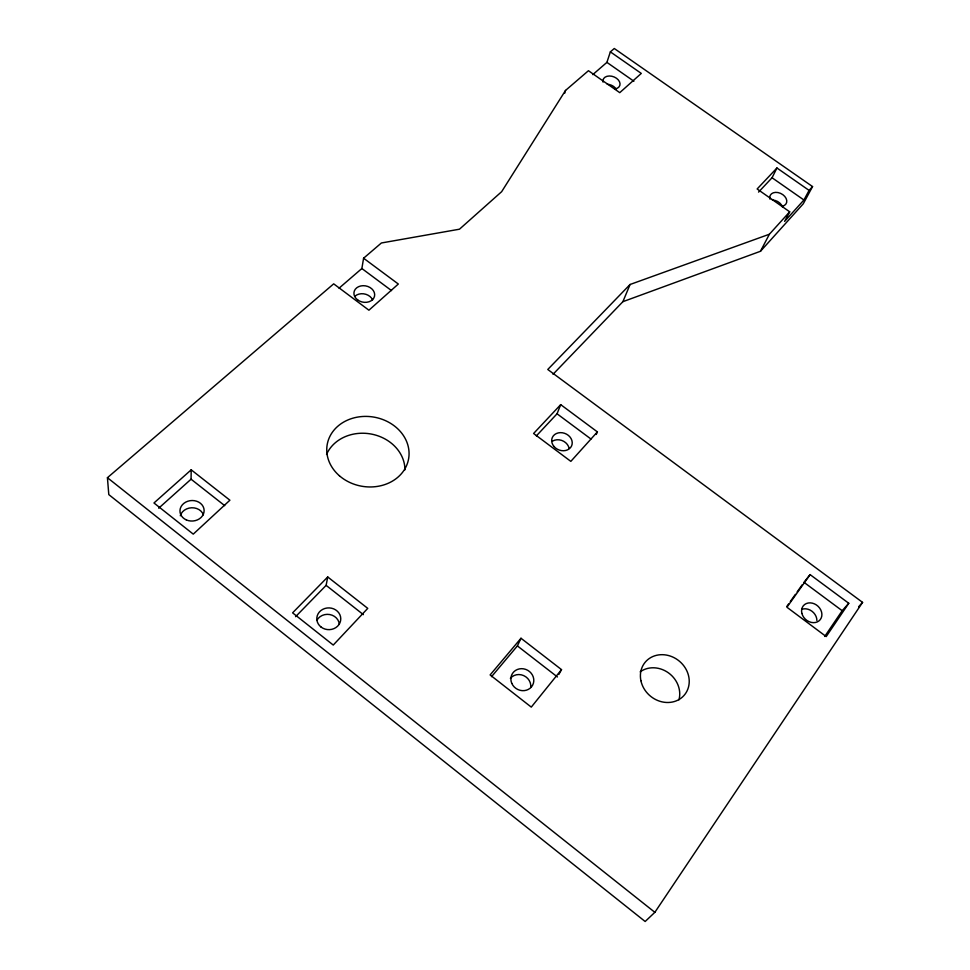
<?xml version="1.0" encoding="UTF-8"?>
<svg xmlns="http://www.w3.org/2000/svg" width="970" height="970" viewBox="0 0 970 970"><rect width="100%" height="100%" fill="white"/><g stroke="black" fill="none" stroke-linecap="round" stroke-linejoin="round"><path stroke-width="1.45" d="M158.704 508.195L191.066 479.204L191.199 469.82L229.902 500.205L193.26 534.13L153.963 502.981L191.199 469.82M339.063 288.175L361.871 268.52L363.592 258.226L381.38 242.985L459.477 229.199L501.66 191.672L565.534 90.428L588.45 70.713L619.757 92.659L641.291 73.417L610.36 51.871L614.277 48.5L812.545 186.567L803.281 203.773L760.468 251.278L622.885 301.682L553.033 374.287M295.571 616.69L326.126 585.359L327.727 576.968L367.751 608.372L333.256 645.062L292.6 612.846L327.727 576.968M564.649 93.326L565.534 90.428M592.755 74.629L606.905 62.371L610.36 51.871M536.361 435.894L557.047 413.79L560.696 404.635L597.399 431.905L596.247 434.451M622.885 301.682L630.076 284.489L769.392 234.231L789.689 211.812L757.134 188.98L776.946 167.992L809.089 190.399L812.545 186.567M491.547 676.66L517.386 645.911L520.999 638.26L561.509 669.615L558.805 674.514M758.564 192.096L772.059 177.752L776.946 167.992M760.468 251.278L769.392 234.231M789.689 211.812L784.609 221.39L803.924 200.002L809.089 190.399M363.592 258.226L398.33 284.028L368.915 310.206L333.692 283.846L107.427 477.701L108.798 494.603L645.159 921.5L654.859 912.321L862.572 602.37L547.771 369.485L630.076 284.489M824.718 636.465L842.19 610.712L848.762 603.267L810.108 574.628L803.948 582.315L842.19 610.712M848.762 603.267L826.197 636.575L786.937 607.256L810.108 574.628M786.876 606.359L788.586 603.946M790.295 601.545L795.412 594.331M797.122 591.93L802.251 584.716M561.509 669.615L531.281 707.106L490.117 674.938L520.999 638.26M858.595 606.796L862.572 602.37M597.399 431.905L570.833 461.368L533.597 433.493L560.696 404.635M606.905 62.371L633.883 81.225M772.059 177.752L803.924 200.002M361.871 268.52L391.528 290.6M557.047 413.79L590.96 439.022M517.386 645.911L557.447 676.975M191.066 479.204L224.725 505.661M326.126 585.359L363.398 614.653M107.427 477.701L654.859 912.321M326.55 454.445A40.582 34.714 9.2 0 1 371.631 434.123A40.582 34.714 9.2 0 1 404.939 469.868M316.838 620.351A11.883 10.815 1.3 0 1 329.751 614.543A11.883 10.815 1.3 0 1 339.354 624.377M180.299 515.749A11.979 10.197 -3.5 0 1 191.623 507.771A11.979 10.197 -3.5 0 1 203.409 514.84M510.365 678.345A11.555 10.743 28.3 0 1 523.679 675.605A11.555 10.743 28.3 0 1 530.736 687.415M640.164 671.846A25.087 22.419 40.5 0 1 668.512 672.901A25.087 22.419 40.5 0 1 678.952 699.843M801.863 609.305A10.852 9.009 41.1 0 1 816.885 620.509M552.645 441.071A10.44 8.754 22.3 0 1 569.111 448.431M355.068 296.117A10.367 8.221 11 0 1 372.601 299.875M607.244 84.245A8.778 6.147 20.5 0 1 616.411 89.446M772.362 200.014A8.924 6.414 26.7 0 1 782.572 207.18M603.049 82.098A8.839 6.159 20.5 0 1 609.269 75.987A8.839 6.159 20.5 0 1 619.527 81.795A8.839 6.159 20.5 0 1 615.113 88.949M769.974 199.153A8.985 6.426 26.7 0 1 775.539 192.375A8.985 6.426 26.7 0 1 786.076 198.365A8.985 6.426 26.7 0 1 782.378 206.21M339.439 475.797A41.322 35.09 9.7 0 0 407.885 461.926A41.322 35.09 9.7 0 0 356.402 417.318A41.322 35.09 9.7 0 0 339.439 475.797M320.997 626.996A11.979 10.876 1.8 0 0 340.567 620.836A11.979 10.876 1.8 0 0 324.804 608.493A11.979 10.876 1.8 0 0 320.997 626.996M186.337 519.92A12.089 10.258 -3.1 0 0 204.124 510.281A12.089 10.258 -3.1 0 0 185.682 502.157A12.089 10.258 -3.1 0 0 186.337 519.92M511.808 683.401A11.664 10.815 28.3 0 0 531.548 686.796A11.664 10.815 28.3 0 0 523.667 668.851A11.664 10.815 28.3 0 0 511.808 683.401M640.903 680.673A25.559 22.698 39.9 0 0 681.049 698.182A25.559 22.698 39.9 0 0 672.501 656.92A25.559 22.698 39.9 0 0 640.903 680.673M801.899 613.452A10.937 9.057 40.9 0 0 818.886 620.97A10.937 9.057 40.9 0 0 814.436 603.861A10.937 9.057 40.9 0 0 801.899 613.452M553.991 446.491A10.524 8.791 22.4 0 0 571.572 445.957A10.524 8.791 22.4 0 0 560.32 432.644A10.524 8.791 22.4 0 0 553.991 446.491M357.651 299.924A10.452 8.245 11.1 0 0 374.529 296.202A10.452 8.245 11.1 0 0 360.743 285.968A10.452 8.245 11.1 0 0 357.651 299.924"/></g></svg>
